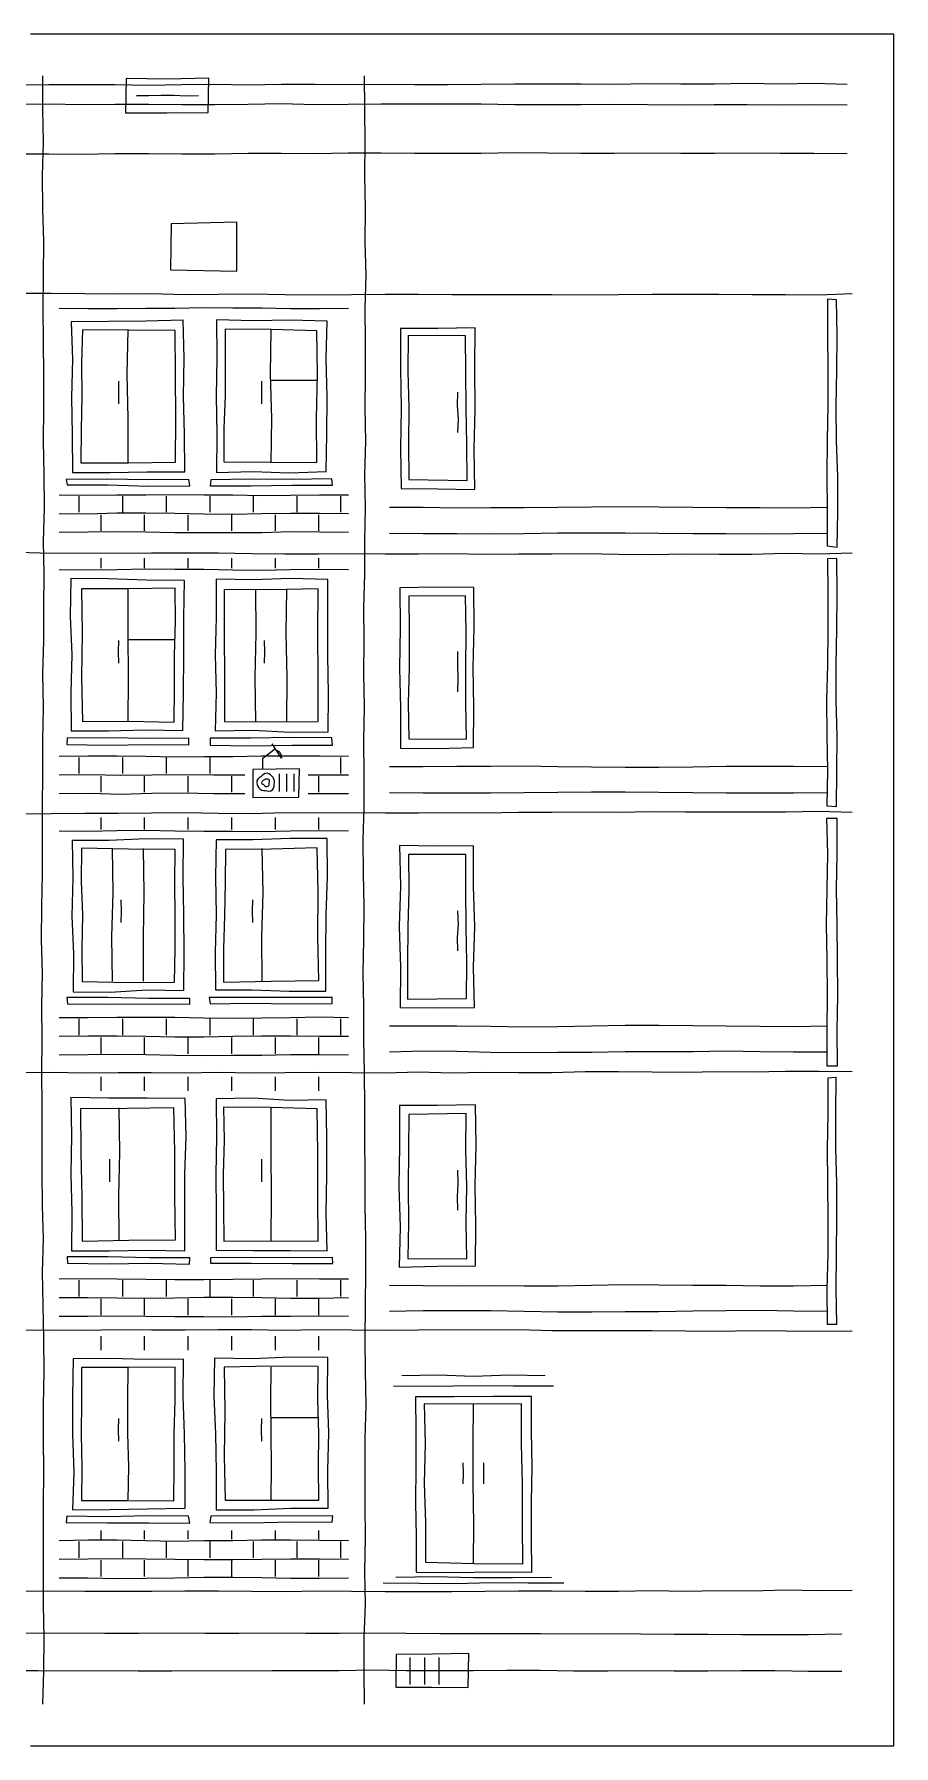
# Model space of a CAD drawing. Header units: millimetres. Extents: x 0 to 655, y 0 to 345.
# Drawn here: x 572.2 to 655, y 0 to 165 of the extents above; entities that cross this region are included whole.
import ezdxf

# ---------------------------------------------------------------- set-up
doc = ezdxf.new("R2010")
doc.units = ezdxf.units.MM
for name, color, linetype, true_color in [('01_KARKAS', 1, 'Continuous', 0xd62728), ('02_PROYOMY', 5, 'Continuous', 0x1f5fd6), ('03_BALKONY', 3, 'Continuous', 0x2ca02c), ('04_KLADKA', 32, 'Continuous', 0x8c5a2b), ('05_KONDICIONERY', 6, 'Continuous', 0xc512c5), ('07_TSEKOL', 30, 'Continuous', 0xe68a00), ('08_KRYSHA', 8, 'Continuous', 0x444444)]:
    doc.layers.add(name, color=color, linetype=linetype, true_color=true_color)

msp = doc.modelspace()

# ---------------------------------------------------------------- linework, layer by layer
at = {"layer": '01_KARKAS'}
for points in [[(655, 165), (651.8, 165), (648.6, 165), (645.4, 165), (642.2, 165), (639, 165), (635.8, 165), (632.6, 165), (629.4, 165), (626.2, 165), (623, 165), (619.8, 165), (616.6, 165), (613.4, 165), (610.2, 165), (607, 165), (603.8, 165), (600.6, 165), (597.4, 165), (594.2, 165), (591, 165), (587.8, 165), (584.6, 165), (581.4, 165), (578.2, 165), (575, 165), (571.8, 165)], [(655, 0), (655, 3.24), (655, 6.47), (655, 9.71), (655, 12.94), (655, 16.18), (655, 19.41), (655, 22.65), (655, 25.88), (655, 29.12), (655, 32.35), (655, 35.59), (655, 38.82), (655, 42.06), (655, 45.29), (655, 48.53), (655, 51.76), (655, 55), (655, 58.24), (655, 61.47), (655, 64.71), (655, 67.94), (655, 71.18), (655, 74.41), (655, 77.65), (655, 80.88), (655, 84.12), (655, 87.35), (655, 90.59), (655, 93.82), (655, 97.06), (655, 100.29), (655, 103.53), (655, 106.76), (655, 110), (655, 113.24), (655, 116.47), (655, 119.71), (655, 122.94), (655, 126.18), (655, 129.41), (655, 132.65), (655, 135.88), (655, 139.12), (655, 142.35), (655, 145.59), (655, 148.82), (655, 152.06), (655, 155.29), (655, 158.53), (655, 161.76), (655, 165)], [(573, 4), (573.09, 7.2), (573.13, 10.41), (573.06, 13.61), (573.05, 16.82), (573.06, 20.02), (573.06, 23.22), (573.08, 26.43), (573.05, 29.63), (573.06, 32.84), (573.12, 36.04), (573.09, 39.24), (573.01, 42.45), (572.96, 45.65), (573.04, 48.86), (572.94, 52.06), (572.92, 55.27), (572.91, 58.47), (572.92, 61.67), (572.88, 64.88), (572.91, 68.08), (572.89, 71.29), (572.94, 74.49), (572.87, 77.69), (572.88, 80.9), (572.96, 84.1), (572.95, 87.31), (572.96, 90.51), (572.99, 93.71), (572.99, 96.92), (573.06, 100.12), (572.98, 103.33), (573.08, 106.53), (573.09, 109.73), (573.11, 112.94), (573.06, 116.14), (573.14, 119.35), (573.11, 122.55), (573.06, 125.76), (573.09, 128.96), (573.08, 132.16), (573.05, 135.37), (573.02, 138.57), (573.06, 141.78), (573.07, 144.98), (573, 148.18), (572.95, 151.39), (573.04, 154.59), (573, 157.8), (573, 161)], [(604, 4), (603.97, 7.2), (603.97, 10.41), (604.07, 13.61), (604.03, 16.82), (604.1, 20.02), (604.04, 23.22), (604.05, 26.43), (604.05, 29.63), (604.15, 32.84), (604.07, 36.04), (604.06, 39.24), (604.1, 42.45), (604.13, 45.65), (604.11, 48.86), (604.06, 52.06), (604.04, 55.27), (604.02, 58.47), (604.01, 61.67), (604, 64.88), (603.92, 68.08), (603.92, 71.29), (603.86, 74.49), (603.93, 77.69), (603.95, 80.9), (603.89, 84.1), (603.87, 87.31), (603.95, 90.51), (603.95, 93.71), (603.92, 96.92), (603.98, 100.12), (603.91, 103.33), (603.97, 106.53), (603.94, 109.73), (604.03, 112.94), (604.01, 116.14), (604.08, 119.35), (604.03, 122.55), (604.13, 125.76), (604.06, 128.96), (604.1, 132.16), (604.08, 135.37), (604.05, 138.57), (604.15, 141.78), (604.04, 144.98), (604.09, 148.18), (604.02, 151.39), (604.04, 154.59), (604.03, 157.8), (604, 161)], [(570.59, 140.04), (573.8, 140.03), (577.02, 139.99), (580.24, 139.96), (583.45, 139.99), (586.67, 139.92), (589.89, 139.95), (593.1, 139.98), (596.32, 139.91), (599.54, 139.88), (602.75, 139.92), (605.97, 139.94), (609.19, 139.93), (612.4, 139.9), (615.62, 139.9), (618.84, 139.92), (622.05, 139.92), (625.27, 139.87), (628.48, 139.91), (631.7, 139.93), (634.92, 139.94), (638.13, 139.94), (641.35, 139.9), (644.57, 139.91), (647.78, 139.87), (651, 140)], [(570.59, 115.08), (573.8, 114.96), (577.02, 115.01), (580.24, 114.97), (583.45, 115.02), (586.67, 115), (589.89, 115), (593.1, 114.93), (596.32, 114.92), (599.54, 114.91), (602.75, 114.95), (605.97, 114.91), (609.19, 114.92), (612.4, 114.93), (615.62, 114.87), (618.84, 114.92), (622.05, 114.92), (625.27, 114.94), (628.48, 114.89), (631.7, 114.84), (634.92, 114.9), (638.13, 114.86), (641.35, 114.86), (644.57, 114.96), (647.78, 114.91), (651, 115)], [(570.59, 89.85), (573.8, 89.86), (577.02, 89.91), (580.24, 89.91), (583.45, 89.95), (586.67, 89.96), (589.89, 89.92), (593.1, 89.87), (596.32, 89.96), (599.54, 89.94), (602.75, 89.97), (605.97, 89.95), (609.19, 89.93), (612.4, 89.97), (615.62, 89.94), (618.84, 90), (622.05, 90), (625.27, 90.05), (628.48, 90.01), (631.7, 90.06), (634.92, 90.03), (638.13, 90.05), (641.35, 90.03), (644.57, 90.02), (647.78, 90.1), (651, 90)], [(570.59, 64.9), (573.8, 64.93), (577.02, 64.86), (580.24, 64.9), (583.45, 64.9), (586.67, 64.87), (589.89, 64.95), (593.1, 64.86), (596.32, 64.92), (599.54, 64.93), (602.75, 64.92), (605.97, 64.88), (609.19, 64.97), (612.4, 64.88), (615.62, 64.93), (618.84, 64.91), (622.05, 64.91), (625.27, 64.99), (628.48, 65.01), (631.7, 64.97), (634.92, 64.95), (638.13, 65), (641.35, 64.96), (644.57, 65.02), (647.78, 65.05), (651, 65)], [(570.59, 40.07), (573.8, 40.11), (577.02, 40.05), (580.24, 40.12), (583.45, 40.11), (586.67, 40.09), (589.89, 40.13), (593.1, 40.12), (596.32, 40.08), (599.54, 40.14), (602.75, 40.1), (605.97, 40.05), (609.19, 40.09), (612.4, 40.14), (615.62, 40.11), (618.84, 40.12), (622.05, 40.04), (625.27, 40.04), (628.48, 40.04), (631.7, 40.02), (634.92, 39.99), (638.13, 39.98), (641.35, 40.03), (644.57, 39.99), (647.78, 39.97), (651, 40)], [(570.59, 14.9), (573.8, 14.95), (577.02, 14.92), (580.24, 14.92), (583.45, 14.92), (586.67, 14.94), (589.89, 14.94), (593.1, 14.89), (596.32, 14.88), (599.54, 14.93), (602.75, 14.89), (605.97, 14.88), (609.19, 14.87), (612.4, 14.86), (615.62, 14.89), (618.84, 14.94), (622.05, 14.94), (625.27, 14.9), (628.48, 14.9), (631.7, 14.96), (634.92, 14.92), (638.13, 14.98), (641.35, 14.94), (644.57, 15.02), (647.78, 14.98), (651, 15)], [(571.8, 0), (575, 0), (578.2, 0), (581.4, 0), (584.6, 0), (587.8, 0), (591, 0), (594.2, 0), (597.4, 0), (600.6, 0), (603.8, 0), (607, 0), (610.2, 0), (613.4, 0), (616.6, 0), (619.8, 0), (623, 0), (626.2, 0), (629.4, 0), (632.6, 0), (635.8, 0), (639, 0), (642.2, 0), (645.4, 0), (648.6, 0), (651.8, 0), (655, 0)]]:
    msp.add_lwpolyline(points, dxfattribs=at)
at = {"layer": '02_PROYOMY'}
for points in [[(586.51, 137.42), (582.92, 137.34), (579.33, 137.32), (575.73, 137.27)], [(575.73, 137.27), (575.85, 133.64), (575.76, 130), (575.82, 126.37), (575.85, 122.74)], [(586.66, 122.82), (586.63, 126.47), (586.54, 130.12), (586.6, 133.77), (586.51, 137.42)], [(589.73, 137.47), (589.75, 133.79), (589.68, 130.11), (589.77, 126.43), (589.71, 122.75)], [(600.4, 137.35), (596.84, 137.45), (593.29, 137.38), (589.73, 137.47)], [(600.3, 122.83), (600.35, 126.46), (600.38, 130.09), (600.31, 133.72), (600.4, 137.35)], [(576.8, 136.5), (576.7, 133.29), (576.74, 130.09), (576.67, 126.89), (576.64, 123.68)], [(585.74, 136.44), (581.27, 136.48), (576.8, 136.5)], [(581.2, 123.7), (581.22, 127.97), (581.12, 132.23), (581.2, 136.5)], [(585.77, 123.75), (585.8, 127.98), (585.76, 132.21), (585.74, 136.44)], [(590.57, 136.58), (590.57, 133.38), (590.55, 130.18), (590.44, 126.98), (590.43, 123.78)], [(599.4, 136.42), (594.99, 136.52), (590.57, 136.58)], [(595, 123.7), (595.06, 127.97), (594.93, 132.23), (595, 136.5)], [(599.41, 123.72), (599.36, 127.96), (599.45, 132.19), (599.4, 136.42)], [(580.3, 129.37), (580.32, 130.47), (580.3, 131.56)], [(594.1, 129.37), (594.08, 130.47), (594.1, 131.56)], [(595, 131.64), (599.5, 131.64)], [(576.64, 123.68), (581.21, 123.69), (585.77, 123.75)], [(590.43, 123.78), (594.92, 123.73), (599.41, 123.72)], [(587.05, 122.09), (583.12, 122.04), (579.18, 122.11), (575.24, 122.07)], [(575.85, 122.74), (579.45, 122.74), (583.05, 122.8), (586.66, 122.82)], [(600.83, 122.13), (596.94, 122.08), (593.06, 122.1), (589.17, 122.04)], [(589.71, 122.75), (593.24, 122.84), (596.77, 122.72), (600.3, 122.83)], [(600.9, 121.54), (600.83, 122.13)], [(575.24, 122.07), (575.33, 121.55)], [(575.33, 121.55), (579.27, 121.56), (583.21, 121.44), (587.15, 121.45)], [(587.15, 121.45), (587.05, 122.09)], [(589.17, 122.04), (589.13, 121.47)], [(589.13, 121.47), (593.05, 121.46), (596.98, 121.53), (600.9, 121.54)], [(575.67, 112.53), (575.63, 108.86), (575.77, 105.19), (575.68, 101.52), (575.72, 97.85)], [(586.63, 112.35), (582.98, 112.37), (579.33, 112.51), (575.67, 112.53)], [(586.49, 97.89), (586.56, 101.51), (586.59, 105.12), (586.57, 108.73), (586.63, 112.35)], [(589.68, 112.46), (589.68, 108.8), (589.59, 105.15), (589.69, 101.5), (589.61, 97.84)], [(600.45, 112.43), (596.86, 112.52), (593.27, 112.4), (589.68, 112.46)], [(600.5, 97.74), (600.53, 101.41), (600.46, 105.08), (600.44, 108.76), (600.45, 112.43)], [(585.73, 111.6), (581.21, 111.54), (576.7, 111.54)], [(576.7, 111.54), (576.77, 107.27), (576.7, 103.01), (576.8, 98.75)], [(581.2, 98.7), (581.23, 102.97), (581.2, 107.23), (581.2, 111.5)], [(585.66, 98.68), (585.69, 101.91), (585.68, 105.14), (585.77, 108.37), (585.73, 111.6)], [(599.51, 111.53), (594.98, 111.44), (590.45, 111.46)], [(590.45, 111.46), (590.45, 107.21), (590.49, 102.97), (590.5, 98.73)], [(593.5, 98.7), (593.45, 102.97), (593.56, 107.23), (593.5, 111.5)], [(596.5, 98.7), (596.54, 102.97), (596.45, 107.23), (596.5, 111.5)], [(599.53, 98.76), (599.51, 103.02), (599.49, 107.28), (599.51, 111.53)], [(580.3, 104.37), (580.27, 105.47), (580.3, 106.56)], [(581.2, 106.64), (585.7, 106.64)], [(594.35, 104.37), (594.38, 105.47), (594.35, 106.56)], [(575.72, 97.85), (579.31, 97.83), (582.9, 97.94), (586.49, 97.89)], [(576.8, 98.75), (581.23, 98.77), (585.66, 98.68)], [(589.61, 97.84), (593.24, 97.9), (596.87, 97.71), (600.5, 97.74)], [(590.5, 98.73), (595.01, 98.71), (599.53, 98.76)], [(575.32, 97.13), (575.3, 96.54)], [(575.3, 96.54), (579.22, 96.47), (583.14, 96.54), (587.06, 96.51)], [(587.05, 97.15), (583.14, 97.12), (579.23, 97.18), (575.32, 97.13)], [(587.06, 96.51), (587.05, 97.15)], [(600.85, 97.16), (596.93, 97.19), (593.02, 97.13), (589.11, 97.15)], [(589.11, 97.15), (589.11, 96.45)], [(589.11, 96.45), (593.04, 96.41), (596.98, 96.47), (600.92, 96.46)], [(600.92, 96.46), (600.85, 97.16)], [(600.38, 87.46), (596.81, 87.46), (593.24, 87.33), (589.68, 87.35)], [(600.27, 72.74), (600.25, 76.42), (600.3, 80.1), (600.41, 83.78), (600.38, 87.46)], [(575.8, 87.28), (575.87, 83.63), (575.77, 79.99), (575.94, 76.34), (575.91, 72.69)], [(586.54, 87.39), (582.96, 87.42), (579.38, 87.27), (575.8, 87.28)], [(576.71, 86.54), (576.69, 83.32), (576.82, 80.11), (576.75, 76.9), (576.79, 73.68)], [(585.75, 86.42), (581.23, 86.43), (576.71, 86.54)], [(579.7, 73.7), (579.65, 77.97), (579.76, 82.23), (579.7, 86.5)], [(582.7, 73.7), (582.68, 77.97), (582.74, 82.23), (582.7, 86.5)], [(585.69, 73.62), (585.75, 76.82), (585.74, 80.02), (585.71, 83.22), (585.75, 86.42)], [(586.59, 72.82), (586.61, 76.47), (586.58, 80.11), (586.51, 83.75), (586.54, 87.39)], [(589.68, 87.35), (589.62, 83.74), (589.7, 80.12), (589.59, 76.5), (589.62, 72.88)], [(590.58, 86.42), (590.57, 83.22), (590.48, 80.02), (590.41, 76.82), (590.41, 73.61)], [(599.43, 86.56), (595, 86.45), (590.58, 86.42)], [(594.14, 73.7), (594.08, 77.97), (594.21, 82.23), (594.14, 86.5)], [(599.58, 73.76), (599.5, 78.02), (599.52, 82.29), (599.43, 86.56)], [(580.55, 79.37), (580.56, 80.47), (580.55, 81.56)], [(593.24, 79.37), (593.21, 80.47), (593.24, 81.56)], [(575.91, 72.69), (579.47, 72.65), (583.03, 72.88), (586.59, 72.82)], [(576.79, 73.68), (581.24, 73.59), (585.69, 73.62)], [(589.62, 72.88), (593.17, 72.87), (596.72, 72.75), (600.27, 72.74)], [(590.41, 73.61), (594.99, 73.71), (599.58, 73.76)], [(587.17, 72.04), (583.21, 72.05), (579.25, 72.14), (575.29, 72.13)], [(575.29, 72.13), (575.35, 71.54)], [(575.35, 71.54), (579.28, 71.49), (583.21, 71.54), (587.14, 71.49)], [(587.14, 71.49), (587.17, 72.04)], [(600.86, 72.13), (596.92, 72.14), (592.98, 72.14), (589.03, 72.15)], [(589.03, 72.15), (589.1, 71.52)], [(589.1, 71.52), (593.02, 71.59), (596.95, 71.51), (600.87, 71.57)], [(600.87, 71.57), (600.86, 72.13)], [(575.68, 62.5), (575.76, 58.81), (575.67, 55.11), (575.79, 51.41), (575.75, 47.72)], [(586.72, 62.4), (583.04, 62.44), (579.36, 62.43), (575.68, 62.5)], [(585.62, 61.49), (581.12, 61.45), (576.63, 61.41)], [(576.63, 61.41), (576.65, 57.16), (576.76, 52.91), (576.78, 48.66)], [(580.34, 48.7), (580.3, 52.97), (580.4, 57.23), (580.34, 61.5)], [(585.78, 48.79), (585.7, 53.02), (585.72, 57.26), (585.62, 61.49)], [(586.68, 47.73), (586.67, 51.4), (586.68, 55.06), (586.79, 58.73), (586.72, 62.4)], [(589.68, 62.37), (589.72, 58.72), (589.65, 55.07), (589.69, 51.42), (589.69, 47.78)], [(600.29, 62.28), (596.75, 62.22), (593.22, 62.43), (589.68, 62.37)], [(590.41, 61.58), (590.47, 58.34), (590.36, 55.1), (590.41, 51.86), (590.42, 48.63)], [(599.42, 61.41), (594.92, 61.52), (590.41, 61.58)], [(595, 48.7), (595.03, 52.97), (594.98, 57.23), (595, 61.5)], [(599.53, 48.63), (599.48, 52.89), (599.49, 57.15), (599.42, 61.41)], [(600.39, 47.72), (600.28, 51.36), (600.35, 55), (600.36, 58.64), (600.29, 62.28)], [(579.44, 54.37), (579.43, 55.46), (579.44, 56.56)], [(594.1, 54.37), (594.11, 55.46), (594.1, 56.56)], [(576.78, 48.66), (581.28, 48.74), (585.78, 48.79)], [(590.42, 48.63), (594.97, 48.67), (599.53, 48.63)], [(587.16, 47.04), (583.22, 47.05), (579.28, 47.15), (575.34, 47.15)], [(575.34, 47.15), (575.37, 46.51)], [(575.37, 46.51), (579.28, 46.47), (583.2, 46.51), (587.11, 46.44)], [(575.75, 47.72), (579.4, 47.72), (583.04, 47.79), (586.68, 47.73)], [(587.11, 46.44), (587.16, 47.04)], [(589.16, 47.03), (589.14, 46.54)], [(589.14, 46.54), (593.08, 46.53), (597.01, 46.5), (600.95, 46.49)], [(600.9, 47.06), (596.99, 47.04), (593.08, 47.08), (589.16, 47.03)], [(589.69, 47.78), (593.25, 47.75), (596.82, 47.76), (600.39, 47.72)], [(600.95, 46.49), (600.9, 47.06)], [(575.9, 37.31), (575.84, 33.67), (575.85, 30.03), (575.96, 26.38), (575.85, 22.74)], [(586.53, 37.27), (582.99, 37.24), (579.44, 37.33), (575.9, 37.31)], [(576.7, 36.47), (576.72, 33.26), (576.67, 30.05), (576.73, 26.84), (576.7, 23.64)], [(585.75, 36.51), (581.23, 36.46), (576.7, 36.47)], [(581.2, 23.7), (581.27, 26.9), (581.19, 30.1), (581.18, 33.3), (581.2, 36.5)], [(585.6, 23.62), (585.66, 26.84), (585.65, 30.06), (585.74, 33.29), (585.75, 36.51)], [(586.71, 22.89), (586.72, 26.48), (586.64, 30.08), (586.51, 33.67), (586.53, 37.27)], [(589.54, 37.36), (589.48, 33.71), (589.63, 30.06), (589.68, 26.41), (589.7, 22.76)], [(600.47, 37.44), (596.83, 37.45), (593.18, 37.29), (589.54, 37.36)], [(599.51, 36.56), (594.99, 36.58), (590.47, 36.49)], [(590.47, 36.49), (590.54, 32.22), (590.47, 27.96), (590.55, 23.69)], [(595, 23.7), (595.01, 26.9), (595, 30.1), (594.97, 33.3), (595, 36.5)], [(599.58, 23.67), (599.57, 26.89), (599.58, 30.12), (599.5, 33.34), (599.51, 36.56)], [(600.5, 22.9), (600.47, 26.54), (600.54, 30.17), (600.42, 33.81), (600.47, 37.44)], [(606.8, 34.7), (610.65, 34.66), (614.5, 34.72), (618.35, 34.71), (622.2, 34.7)], [(607.6, 35.7), (611.05, 35.76), (614.5, 35.63), (617.95, 35.76), (621.4, 35.7)], [(620.08, 33.68), (616.35, 33.68), (612.63, 33.64), (608.9, 33.64)], [(608.9, 33.64), (608.93, 30.26), (608.93, 26.88), (608.9, 23.5), (608.97, 20.12), (608.98, 16.74)], [(620.12, 16.74), (620.09, 20.13), (620.08, 23.52), (620.14, 26.9), (620.08, 30.29), (620.08, 33.68)], [(580.3, 29.37), (580.28, 30.47), (580.3, 31.56)], [(594.1, 29.37), (594.07, 30.47), (594.1, 31.56)], [(595, 31.64), (599.5, 31.64)], [(619.12, 32.97), (614.44, 32.94), (609.75, 32.96)], [(609.75, 32.96), (609.83, 29.14), (609.75, 25.32), (609.86, 21.51), (609.87, 17.69)], [(614.5, 17.6), (614.53, 21.43), (614.46, 25.25), (614.46, 29.08), (614.5, 32.9)], [(619.25, 17.54), (619.21, 21.39), (619.22, 25.25), (619.12, 29.11), (619.12, 32.97)], [(613.5, 25.25), (613.54, 26.26), (613.5, 27.28)], [(615.5, 25.25), (615.49, 26.26), (615.5, 27.28)], [(576.7, 23.64), (581.15, 23.65), (585.6, 23.62)], [(590.55, 23.69), (595.07, 23.67), (599.58, 23.67)], [(575.29, 22.12), (575.23, 21.51)], [(575.23, 21.51), (579.21, 21.48), (583.19, 21.49), (587.17, 21.45)], [(587.04, 22.12), (583.12, 22.16), (579.21, 22.07), (575.29, 22.12)], [(575.85, 22.74), (579.47, 22.79), (583.09, 22.84), (586.71, 22.89)], [(587.17, 21.45), (587.04, 22.12)], [(589.17, 22.13), (589.09, 21.51)], [(589.09, 21.51), (593.01, 21.5), (596.94, 21.58), (600.87, 21.55)], [(600.94, 22.16), (597.02, 22.15), (593.09, 22.16), (589.17, 22.13)], [(589.7, 22.76), (593.31, 22.74), (596.9, 22.91), (600.5, 22.9)], [(600.87, 21.55), (600.94, 22.16)], [(608.98, 16.74), (612.69, 16.71), (616.4, 16.77), (620.12, 16.74)], [(609.87, 17.69), (614.56, 17.56), (619.25, 17.54)], [(605.8, 15.7), (609.28, 15.67), (612.76, 15.65), (616.24, 15.73), (619.72, 15.71), (623.2, 15.7)], [(607, 16.25), (610.75, 16.31), (614.5, 16.21), (618.25, 16.23), (622, 16.25)]]:
    msp.add_lwpolyline(points, dxfattribs=at)
at = {"layer": '03_BALKONY'}
for points in [[(648.62, 139.46), (648.6, 136.06), (648.65, 132.66), (648.64, 129.27), (648.58, 125.87), (648.56, 122.47), (648.58, 119.07), (648.57, 115.68)], [(649.48, 139.4), (648.62, 139.46)], [(649.56, 115.54), (649.6, 118.95), (649.6, 122.36), (649.49, 125.77), (649.44, 129.17), (649.51, 132.58), (649.53, 135.99), (649.48, 139.4)], [(614.67, 136.68), (611.06, 136.63), (607.46, 136.63)], [(607.46, 136.63), (607.47, 132.77), (607.53, 128.91), (607.47, 125.06), (607.51, 121.2)], [(608.19, 135.95), (608.15, 132.48), (608.26, 129), (608.24, 125.53), (608.26, 122.06)], [(613.72, 135.91), (608.19, 135.95)], [(613.87, 121.97), (613.86, 125.45), (613.78, 128.94), (613.77, 132.42), (613.72, 135.91)], [(614.62, 121.12), (614.55, 125.01), (614.67, 128.9), (614.62, 132.79), (614.67, 136.68)], [(613, 126.62), (613.04, 127.92), (612.95, 129.21), (613, 130.5)], [(607.51, 121.2), (611.06, 121.16), (614.62, 121.12)], [(608.26, 122.06), (613.87, 121.97)], [(606.4, 119.4), (609.65, 119.42), (612.89, 119.35), (616.14, 119.36), (619.38, 119.37), (622.63, 119.41), (625.88, 119.45), (629.12, 119.46), (632.37, 119.44), (635.62, 119.41), (638.86, 119.36), (642.11, 119.37), (645.35, 119.33), (648.6, 119.4)], [(606.4, 116.9), (609.65, 116.87), (612.89, 116.87), (616.14, 116.85), (619.38, 116.88), (622.63, 116.93), (625.88, 116.94), (629.12, 116.94), (632.37, 116.89), (635.62, 116.87), (638.86, 116.87), (642.11, 116.85), (645.35, 116.87), (648.6, 116.9)], [(648.57, 115.68), (649.56, 115.54)], [(648.62, 114.41), (648.63, 111.01), (648.63, 107.61), (648.62, 104.21), (648.52, 100.81), (648.56, 97.41), (648.6, 94.01), (648.55, 90.61)], [(649.51, 114.47), (648.62, 114.41)], [(649.48, 90.54), (649.52, 93.96), (649.53, 97.37), (649.44, 100.79), (649.45, 104.21), (649.51, 107.63), (649.55, 111.05), (649.51, 114.47)], [(607.38, 111.63), (607.43, 107.76), (607.37, 103.9), (607.47, 100.03), (607.45, 96.16)], [(614.52, 111.65), (610.95, 111.69), (607.38, 111.63)], [(608.27, 110.83), (608.31, 107.38), (608.3, 103.94), (608.21, 100.5), (608.27, 97.06)], [(613.73, 110.85), (608.27, 110.83)], [(613.81, 97.05), (613.77, 100.5), (613.74, 103.95), (613.78, 107.4), (613.73, 110.85)], [(614.5, 96.25), (614.52, 100.1), (614.46, 103.95), (614.56, 107.8), (614.52, 111.65)], [(613, 101.62), (613.01, 102.92), (612.99, 104.21), (613, 105.5)], [(607.45, 96.16), (610.98, 96.13), (614.5, 96.25)], [(608.27, 97.06), (613.81, 97.05)], [(606.4, 94.4), (609.65, 94.41), (612.89, 94.43), (616.14, 94.43), (619.38, 94.47), (622.63, 94.42), (625.88, 94.38), (629.12, 94.35), (632.37, 94.34), (635.62, 94.37), (638.86, 94.43), (642.11, 94.43), (645.35, 94.44), (648.6, 94.4)], [(606.4, 91.9), (609.65, 91.88), (612.89, 91.86), (616.14, 91.87), (619.38, 91.89), (622.63, 91.93), (625.88, 91.97), (629.12, 91.97), (632.37, 91.93), (635.62, 91.89), (638.86, 91.87), (642.11, 91.87), (645.35, 91.86), (648.6, 91.9)], [(648.53, 89.38), (648.6, 85.98), (648.54, 82.57), (648.47, 79.17), (648.54, 75.77), (648.58, 72.36), (648.56, 68.96), (648.55, 65.55)], [(649.53, 89.39), (648.53, 89.38)], [(648.55, 90.61), (649.48, 90.54)], [(649.58, 65.56), (649.54, 68.97), (649.62, 72.37), (649.59, 75.78), (649.55, 79.18), (649.47, 82.58), (649.55, 85.99), (649.53, 89.39)], [(607.37, 86.78), (607.45, 82.87), (607.33, 78.97), (607.46, 75.06), (607.43, 71.16)], [(614.51, 86.75), (610.94, 86.72), (607.37, 86.78)], [(608.24, 85.92), (608.25, 82.44), (608.17, 78.95), (608.14, 75.47), (608.12, 71.99)], [(613.77, 85.91), (608.24, 85.92)], [(613.82, 72.04), (613.85, 75.51), (613.8, 78.97), (613.74, 82.44), (613.77, 85.91)], [(614.59, 71.16), (614.5, 75.06), (614.62, 78.96), (614.5, 82.86), (614.51, 86.75)], [(613, 76.62), (612.96, 77.92), (613.06, 79.21), (613, 80.5)], [(607.43, 71.16), (611.01, 71.13), (614.59, 71.16)], [(608.12, 71.99), (613.82, 72.04)], [(606.4, 69.4), (609.65, 69.4), (612.89, 69.39), (616.14, 69.36), (619.38, 69.32), (622.63, 69.35), (625.88, 69.42), (629.12, 69.48), (632.37, 69.47), (635.62, 69.45), (638.86, 69.41), (642.11, 69.38), (645.35, 69.33), (648.6, 69.4)], [(606.4, 66.9), (609.65, 66.98), (612.89, 66.95), (616.14, 66.88), (619.38, 66.82), (622.63, 66.86), (625.88, 66.88), (629.12, 66.92), (632.37, 66.94), (635.62, 66.93), (638.86, 66.98), (642.11, 66.92), (645.35, 66.89), (648.6, 66.9)], [(648.55, 65.55), (649.58, 65.56)], [(649.44, 64.42), (648.64, 64.35)], [(649.5, 40.64), (649.45, 44.04), (649.49, 47.44), (649.51, 50.83), (649.5, 54.23), (649.43, 57.63), (649.43, 61.02), (649.44, 64.42)], [(648.64, 64.35), (648.63, 60.96), (648.58, 57.58), (648.6, 54.19), (648.64, 50.8), (648.64, 47.42), (648.56, 44.03), (648.58, 40.65)], [(607.36, 61.72), (607.36, 57.82), (607.29, 53.93), (607.42, 50.03), (607.34, 46.14)], [(614.68, 61.79), (611.02, 61.71), (607.36, 61.72)], [(614.7, 46.27), (614.73, 50.15), (614.67, 54.03), (614.75, 57.91), (614.68, 61.79)], [(608.27, 60.85), (608.23, 57.39), (608.2, 53.92), (608.23, 50.45), (608.17, 46.98)], [(613.78, 60.94), (608.27, 60.85)], [(613.84, 46.94), (613.8, 50.44), (613.84, 53.94), (613.75, 57.44), (613.78, 60.94)], [(613, 51.62), (612.96, 52.92), (613.03, 54.21), (613, 55.5)], [(607.34, 46.14), (611.02, 46.23), (614.7, 46.27)], [(608.17, 46.98), (613.84, 46.94)], [(606.4, 44.4), (609.65, 44.38), (612.89, 44.34), (616.14, 44.37), (619.38, 44.33), (622.63, 44.35), (625.88, 44.39), (629.12, 44.47), (632.37, 44.44), (635.62, 44.42), (638.86, 44.4), (642.11, 44.35), (645.35, 44.33), (648.6, 44.4)], [(606.4, 41.9), (609.65, 41.96), (612.89, 41.95), (616.14, 41.96), (619.38, 41.9), (622.63, 41.84), (625.88, 41.84), (629.12, 41.88), (632.37, 41.87), (635.62, 41.94), (638.86, 41.97), (642.11, 41.98), (645.35, 41.93), (648.6, 41.9)], [(648.58, 40.65), (649.5, 40.64)]]:
    msp.add_lwpolyline(points, dxfattribs=at)
at = {"layer": '04_KLADKA'}
for points in [[(574.55, 138.6), (577.34, 138.57), (580.13, 138.56), (582.92, 138.58), (585.71, 138.59), (588.5, 138.64), (591.29, 138.63), (594.08, 138.61), (596.87, 138.56), (599.66, 138.55), (602.45, 138.6)], [(574.55, 120.6), (577.34, 120.55), (580.13, 120.59), (582.92, 120.61), (585.71, 120.63), (588.5, 120.61), (591.29, 120.6), (594.08, 120.54), (596.87, 120.57), (599.66, 120.59), (602.45, 120.6)], [(576.5, 118.92), (576.5, 120.48)], [(580.7, 118.92), (580.7, 120.48)], [(584.9, 118.92), (584.9, 120.48)], [(589.1, 118.92), (589.1, 120.48)], [(593.3, 118.92), (593.3, 120.48)], [(597.5, 118.92), (597.5, 120.48)], [(601.7, 118.92), (601.7, 120.48)], [(574.55, 118.8), (577.34, 118.78), (580.13, 118.85), (582.92, 118.86), (585.71, 118.82), (588.5, 118.75), (591.29, 118.73), (594.08, 118.79), (596.87, 118.84), (599.66, 118.84), (602.45, 118.8)], [(578.6, 117.12), (578.6, 118.68)], [(582.8, 117.12), (582.8, 118.68)], [(587, 117.12), (587, 118.68)], [(591.2, 117.12), (591.2, 118.68)], [(595.4, 117.12), (595.4, 118.68)], [(599.6, 117.12), (599.6, 118.68)], [(574.55, 117), (577.34, 117.02), (580.13, 117.05), (582.92, 117.02), (585.71, 116.96), (588.5, 116.95), (591.29, 116.95), (594.08, 116.98), (596.87, 117.05), (599.66, 117.03), (602.45, 117)], [(578.6, 113.52), (578.6, 114.5)], [(582.8, 113.52), (582.8, 114.5)], [(587, 113.52), (587, 114.5)], [(591.2, 113.52), (591.2, 114.5)], [(595.4, 113.52), (595.4, 114.5)], [(599.6, 113.52), (599.6, 114.5)], [(574.55, 113.4), (577.34, 113.35), (580.13, 113.39), (582.92, 113.46), (585.71, 113.44), (588.5, 113.42), (591.29, 113.35), (594.08, 113.34), (596.87, 113.39), (599.66, 113.42), (602.45, 113.4)], [(574.55, 95.4), (577.34, 95.44), (580.13, 95.45), (582.92, 95.39), (585.71, 95.35), (588.5, 95.38), (591.29, 95.38), (594.08, 95.44), (596.87, 95.44), (599.66, 95.43), (602.45, 95.4)], [(576.5, 93.72), (576.5, 95.28)], [(580.7, 93.72), (580.7, 95.28)], [(584.9, 93.72), (584.9, 95.28)], [(589.1, 93.72), (589.1, 95.28)], [(601.7, 93.72), (601.7, 95.28)], [(574.55, 93.6), (577.53, 93.63), (580.52, 93.56), (583.5, 93.59), (586.48, 93.63), (589.47, 93.6), (592.45, 93.6)], [(578.6, 91.92), (578.6, 93.48)], [(582.8, 91.92), (582.8, 93.48)], [(587, 91.92), (587, 93.48)], [(591.2, 91.92), (591.2, 93.48)], [(598.55, 93.6), (602.45, 93.6)], [(599.6, 91.92), (599.6, 93.48)], [(574.55, 91.8), (577.53, 91.82), (580.52, 91.75), (583.5, 91.82), (586.48, 91.86), (589.47, 91.79), (592.45, 91.8)], [(598.55, 91.8), (602.45, 91.8)], [(578.6, 88.32), (578.6, 89.5)], [(582.8, 88.32), (582.8, 89.5)], [(587, 88.32), (587, 89.5)], [(591.2, 88.32), (591.2, 89.5)], [(595.4, 88.32), (595.4, 89.5)], [(599.6, 88.32), (599.6, 89.5)], [(574.55, 88.2), (577.34, 88.18), (580.13, 88.24), (582.92, 88.26), (585.71, 88.21), (588.5, 88.18), (591.29, 88.18), (594.08, 88.15), (596.87, 88.22), (599.66, 88.23), (602.45, 88.2)], [(574.55, 70.2), (577.34, 70.2), (580.13, 70.25), (582.92, 70.24), (585.71, 70.23), (588.5, 70.17), (591.29, 70.15), (594.08, 70.19), (596.87, 70.21), (599.66, 70.26), (602.45, 70.2)], [(576.5, 68.52), (576.5, 70.08)], [(580.7, 68.52), (580.7, 70.08)], [(584.9, 68.52), (584.9, 70.08)], [(589.1, 68.52), (589.1, 70.08)], [(593.3, 68.52), (593.3, 70.08)], [(597.5, 68.52), (597.5, 70.08)], [(601.7, 68.52), (601.7, 70.08)], [(574.55, 68.4), (577.34, 68.45), (580.13, 68.44), (582.92, 68.4), (585.71, 68.33), (588.5, 68.35), (591.29, 68.42), (594.08, 68.45), (596.87, 68.43), (599.66, 68.42), (602.45, 68.4)], [(578.6, 66.72), (578.6, 68.28)], [(582.8, 66.72), (582.8, 68.28)], [(587, 66.72), (587, 68.28)], [(591.2, 66.72), (591.2, 68.28)], [(595.4, 66.72), (595.4, 68.28)], [(599.6, 66.72), (599.6, 68.28)], [(574.55, 66.6), (577.34, 66.65), (580.13, 66.67), (582.92, 66.63), (585.71, 66.58), (588.5, 66.54), (591.29, 66.57), (594.08, 66.59), (596.87, 66.63), (599.66, 66.63), (602.45, 66.6)], [(578.6, 63.15), (578.6, 64.5)], [(582.8, 63.15), (582.8, 64.5)], [(587, 63.15), (587, 64.5)], [(591.2, 63.15), (591.2, 64.5)], [(595.4, 63.15), (595.4, 64.5)], [(599.6, 63.15), (599.6, 64.5)], [(574.55, 45), (577.34, 45.05), (580.13, 45), (582.92, 44.98), (585.71, 44.96), (588.5, 44.95), (591.29, 44.98), (594.08, 45.03), (596.87, 45.06), (599.66, 45.01), (602.45, 45)], [(576.5, 43.32), (576.5, 44.88)], [(580.7, 43.32), (580.7, 44.88)], [(584.9, 43.32), (584.9, 44.88)], [(589.1, 43.32), (589.1, 44.88)], [(593.3, 43.32), (593.3, 44.88)], [(597.5, 43.32), (597.5, 44.88)], [(601.7, 43.32), (601.7, 44.88)], [(574.55, 43.2), (577.34, 43.21), (580.13, 43.17), (582.92, 43.14), (585.71, 43.18), (588.5, 43.24), (591.29, 43.25), (594.08, 43.23), (596.87, 43.16), (599.66, 43.16), (602.45, 43.2)], [(578.6, 41.52), (578.6, 43.08)], [(582.8, 41.52), (582.8, 43.08)], [(587, 41.52), (587, 43.08)], [(591.2, 41.52), (591.2, 43.08)], [(595.4, 41.52), (595.4, 43.08)], [(599.6, 41.52), (599.6, 43.08)], [(574.55, 41.4), (577.34, 41.41), (580.13, 41.46), (582.92, 41.42), (585.71, 41.39), (588.5, 41.38), (591.29, 41.36), (594.08, 41.4), (596.87, 41.41), (599.66, 41.46), (602.45, 41.4)], [(578.6, 38.15), (578.6, 39.48)], [(582.8, 38.15), (582.8, 39.48)], [(587, 38.15), (587, 39.48)], [(591.2, 38.15), (591.2, 39.48)], [(595.4, 38.15), (595.4, 39.48)], [(599.6, 38.15), (599.6, 39.48)], [(574.55, 19.8), (577.34, 19.84), (580.13, 19.84), (582.92, 19.8), (585.71, 19.74), (588.5, 19.78), (591.29, 19.8), (594.08, 19.84), (596.87, 19.84), (599.66, 19.82), (602.45, 19.8)], [(578.6, 19.92), (578.6, 20.75)], [(582.8, 19.92), (582.8, 20.75)], [(587, 19.92), (587, 20.75)], [(591.2, 19.92), (591.2, 20.75)], [(595.4, 19.92), (595.4, 20.75)], [(599.6, 19.92), (599.6, 20.75)], [(576.5, 18.12), (576.5, 19.68)], [(580.7, 18.12), (580.7, 19.68)], [(584.9, 18.12), (584.9, 19.68)], [(589.1, 18.12), (589.1, 19.68)], [(593.3, 18.12), (593.3, 19.68)], [(597.5, 18.12), (597.5, 19.68)], [(601.7, 18.12), (601.7, 19.68)], [(574.55, 18), (577.34, 18.03), (580.13, 18.04), (582.92, 18.03), (585.71, 17.99), (588.5, 17.97), (591.29, 17.97), (594.08, 17.99), (596.87, 18.03), (599.66, 18.02), (602.45, 18)], [(578.6, 16.32), (578.6, 17.88)], [(582.8, 16.32), (582.8, 17.88)], [(587, 16.32), (587, 17.88)], [(591.2, 16.32), (591.2, 17.88)], [(595.4, 16.32), (595.4, 17.88)], [(599.6, 16.32), (599.6, 17.88)], [(574.55, 16.2), (577.34, 16.2), (580.13, 16.14), (582.92, 16.16), (585.71, 16.2), (588.5, 16.24), (591.29, 16.26), (594.08, 16.22), (596.87, 16.16), (599.66, 16.16), (602.45, 16.2)]]:
    msp.add_lwpolyline(points, dxfattribs=at)
at = {"layer": '05_KONDICIONERY'}
for points in [[(594.2, 95.2), (595.33, 96.07)], [(596, 95.2), (595.1, 96.6)], [(595.33, 96.07), (595.55, 95.98)], [(595.55, 95.98), (595.74, 95.84)], [(595.74, 95.84), (595.88, 95.65)], [(597.72, 94.17), (593.24, 94.11)], [(593.24, 94.11), (593.24, 91.42)], [(594.2, 94.2), (594.2, 95.2)], [(595.88, 95.65), (595.97, 95.43)], [(595.97, 95.43), (596, 95.2)], [(597.65, 91.45), (597.72, 94.17)], [(595.8, 92), (595.8, 93.7)], [(596.5, 92), (596.5, 93.7)], [(597.2, 92), (597.2, 93.7)], [(593.24, 91.42), (597.65, 91.45)]]:
    msp.add_lwpolyline(points, dxfattribs=at)
for points in [[(595.3, 92.85), (595.3, 93.02), (595.26, 93.19), (595.18, 93.34), (595.07, 93.48), (594.94, 93.61), (594.78, 93.71), (594.6, 93.77), (594.41, 93.74), (594.24, 93.64), (594.11, 93.52), (593.99, 93.42), (593.85, 93.32), (593.72, 93.2), (593.62, 93.04), (593.6, 92.85), (593.63, 92.67), (593.71, 92.5), (593.8, 92.34), (593.93, 92.22), (594.09, 92.13), (594.25, 92.1), (594.42, 92.08), (594.58, 92.05), (594.77, 92.02), (594.96, 92.05), (595.13, 92.15), (595.23, 92.32), (595.27, 92.51), (595.28, 92.68), (595.3, 92.85)], [(594.79, 92.85), (594.82, 92.92), (594.84, 93), (594.84, 93.1), (594.78, 93.16), (594.7, 93.19), (594.61, 93.19), (594.54, 93.19), (594.46, 93.19), (594.4, 93.17), (594.34, 93.13), (594.28, 93.09), (594.22, 93.05), (594.15, 93), (594.09, 92.94), (594.07, 92.85), (594.11, 92.77), (594.19, 92.71), (594.26, 92.67), (594.3, 92.63), (594.34, 92.57), (594.39, 92.51), (594.46, 92.47), (594.54, 92.47), (594.62, 92.48), (594.7, 92.51), (594.77, 92.56), (594.81, 92.63), (594.81, 92.71), (594.79, 92.79), (594.79, 92.85)]]:
    msp.add_lwpolyline(points, close=True, dxfattribs=at)
at = {"layer": '07_TSEKOL'}
for points in [[(569.27, 10.89), (572.5, 10.86), (575.73, 10.89), (578.96, 10.86), (582.19, 10.85), (585.42, 10.88), (588.65, 10.87), (591.88, 10.87), (595.1, 10.89), (598.33, 10.86), (601.56, 10.84), (604.79, 10.89), (608.02, 10.84), (611.25, 10.81), (614.48, 10.83), (617.71, 10.81), (620.94, 10.82), (624.17, 10.79), (627.4, 10.81), (630.62, 10.78), (633.85, 10.75), (637.08, 10.77), (640.31, 10.73), (643.54, 10.73), (646.77, 10.72), (650, 10.8)], [(607.05, 8.81), (607, 5.66)], [(614.03, 8.88), (610.54, 8.82), (607.05, 8.81)], [(608.4, 5.9), (608.4, 7.2), (608.4, 8.5)], [(609.8, 5.9), (609.8, 7.2), (609.8, 8.5)], [(611.2, 5.9), (611.19, 7.2), (611.2, 8.5)], [(613.98, 5.61), (614.03, 8.88)], [(569.27, 7.27), (572.5, 7.25), (575.73, 7.23), (578.96, 7.27), (582.19, 7.22), (585.42, 7.24), (588.65, 7.25), (591.88, 7.24), (595.1, 7.27), (598.33, 7.25), (601.56, 7.27), (604.79, 7.31), (608.02, 7.26), (611.25, 7.26), (614.48, 7.26), (617.71, 7.28), (620.94, 7.28), (624.17, 7.23), (627.4, 7.22), (630.62, 7.25), (633.85, 7.21), (637.08, 7.23), (640.31, 7.26), (643.54, 7.26), (646.77, 7.19), (650, 7.2)], [(607, 5.66), (610.49, 5.65), (613.98, 5.61)]]:
    msp.add_lwpolyline(points, dxfattribs=at)
at = {"layer": '08_KRYSHA'}
for points in [[(570.35, 160.12), (573.55, 160.15), (576.76, 160.15), (579.96, 160.16), (583.17, 160.1), (586.38, 160.15), (589.58, 160.18), (592.79, 160.13), (595.99, 160.18), (599.2, 160.17), (602.41, 160.14), (605.61, 160.18), (608.82, 160.15), (612.03, 160.16), (615.23, 160.18), (618.44, 160.23), (621.64, 160.21), (624.85, 160.21), (628.06, 160.19), (631.26, 160.24), (634.47, 160.23), (637.68, 160.22), (640.88, 160.27), (644.09, 160.23), (647.29, 160.29), (650.5, 160.2)], [(581.03, 160.72), (580.94, 157.43)], [(589, 160.75), (585.01, 160.68), (581.03, 160.72)], [(588.91, 157.45), (589, 160.75)], [(582, 159.1), (583.2, 159.08), (584.4, 159.13), (585.6, 159.11), (586.8, 159.07), (588, 159.1)], [(570.35, 158.27), (573.55, 158.28), (576.76, 158.23), (579.96, 158.25), (583.17, 158.26), (586.38, 158.24), (589.58, 158.24), (592.79, 158.26), (595.99, 158.32), (599.2, 158.24), (602.41, 158.27), (605.61, 158.28), (608.82, 158.3), (612.03, 158.29), (615.23, 158.29), (618.44, 158.24), (621.64, 158.22), (624.85, 158.21), (628.06, 158.27), (631.26, 158.21), (634.47, 158.19), (637.68, 158.22), (640.88, 158.21), (644.09, 158.18), (647.29, 158.21), (650.5, 158.2)], [(580.94, 157.43), (584.93, 157.42), (588.91, 157.45)], [(570.35, 153.47), (573.55, 153.47), (576.76, 153.45), (579.96, 153.5), (583.17, 153.49), (586.38, 153.48), (589.58, 153.48), (592.79, 153.54), (595.99, 153.52), (599.2, 153.49), (602.41, 153.58), (605.61, 153.57), (608.82, 153.55), (612.03, 153.53), (615.23, 153.52), (618.44, 153.59), (621.64, 153.56), (624.85, 153.55), (628.06, 153.55), (631.26, 153.56), (634.47, 153.54), (637.68, 153.55), (640.88, 153.56), (644.09, 153.54), (647.29, 153.55), (650.5, 153.5)], [(591.67, 146.88), (585.37, 146.71)], [(591.67, 142.17), (591.67, 146.88)], [(585.37, 146.71), (585.28, 142.28)], [(585.28, 142.28), (591.67, 142.17)]]:
    msp.add_lwpolyline(points, dxfattribs=at)

doc.saveas('drawing.dxf')
